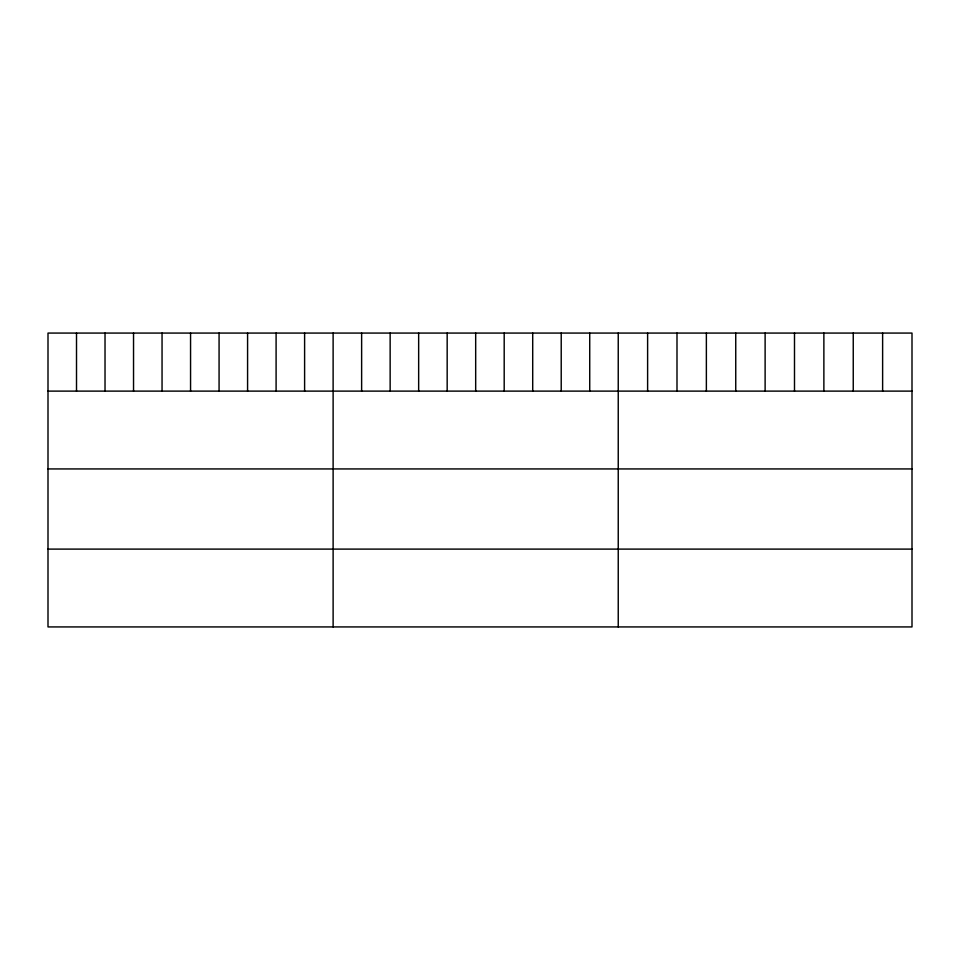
<?xml version="1.0" encoding="UTF-8"?>
<svg xmlns="http://www.w3.org/2000/svg" width="960" height="960" viewBox="0 0 960 960"><rect width="100%" height="100%" fill="white"/><g stroke="black" fill="none" stroke-linecap="round" stroke-linejoin="round"><path stroke-width="1.44" d="M912 391.116L912 626.928L48 626.928L48 333.072L912 333.072L912 391.116L48 391.116M48 468.936L912 468.936M48 549.108L912 549.108M882.624 333.072L882.624 391.116M853.248 333.072L853.248 391.116M823.872 333.072L823.872 391.116M794.496 333.072L794.496 391.116M765.12 333.072L765.12 391.116M735.744 333.072L735.744 391.116M706.368 333.072L706.368 391.116M676.992 333.072L676.992 391.116M647.616 333.072L647.616 391.116M618.24 333.072L618.24 626.928M589.728 333.072L589.728 391.116M561.216 333.072L561.216 391.116M532.704 333.072L532.704 391.116M504.192 333.072L504.192 391.116M475.68 333.072L475.68 391.116M447.168 333.072L447.168 391.116M418.656 333.072L418.656 391.116M390.144 333.072L390.144 391.116M361.632 333.072L361.632 391.116M333.12 333.072L333.12 626.928M304.608 333.072L304.608 391.116M276.096 333.072L276.096 391.116M247.584 333.072L247.584 391.116M219.072 333.072L219.072 391.116M190.56 333.072L190.56 391.116M162.048 333.072L162.048 391.116M133.536 333.072L133.536 391.116M105.024 333.072L105.024 391.116M76.512 333.072L76.512 391.116"/></g></svg>
